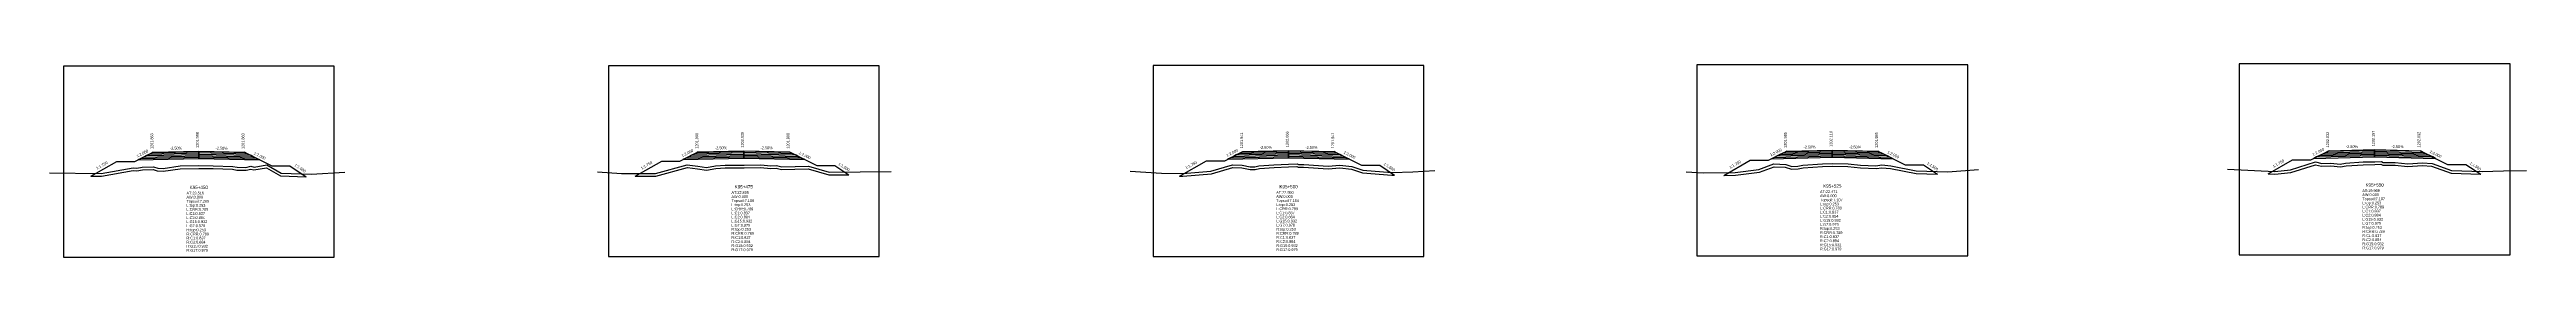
# Model space of a CAD drawing. Extents: x -7 to 78429, y 1189 to 1262.
# Drawn here: x 23838.9 to 24110.5, y 1190.3 to 1211.6 of the extents above; entities that cross this region are included whole.
import ezdxf
from ezdxf.enums import TextEntityAlignment as Align

# ---------------------------------------------------------------- set-up
doc = ezdxf.new("R2010")
doc.units = 0

msp = doc.modelspace()

# ---------------------------------------------------------------- linework, layer by layer
at = {"layer": 'A4_BORDER', "color": 7}
for points in [[(23840.388, 1190.328), (23870.088, 1190.328), (23870.088, 1211.328), (23840.388, 1211.328), (23840.388, 1190.328)], [(23900.164, 1190.388), (23929.864, 1190.388), (23929.864, 1211.388), (23900.164, 1211.388), (23900.164, 1190.388)], [(23959.919, 1190.397), (23989.619, 1190.397), (23989.619, 1211.397), (23959.919, 1211.397), (23959.919, 1190.397)], [(24019.556, 1190.477), (24049.256, 1190.477), (24049.256, 1211.477), (24019.556, 1211.477), (24019.556, 1190.477)], [(24079.042, 1190.593), (24108.742, 1190.593), (24108.742, 1211.593), (24079.042, 1211.593), (24079.042, 1190.593)]]:
    msp.add_lwpolyline(points, dxfattribs=at)
at = {"layer": 'CLEAR_GROUND', "color": 8}
for points in [[(23843.405, 1199.244), (23844.55, 1199.227), (23848.055, 1199.852), (23848.452, 1199.816), (23849.047, 1199.932), (23850.237, 1199.972), (23850.682, 1199.826), (23851.339, 1199.795), (23853.21, 1200.058), (23855.246, 1200.098), (23856.82, 1200.091), (23858.925, 1200.013), (23859.403, 1199.91), (23860.441, 1199.9), (23860.942, 1200.012), (23861.293, 1199.917), (23862.658, 1200.153), (23864.189, 1199.256), (23867.016, 1199.178)], [(23903.105, 1199.238), (23905.354, 1199.237), (23908.834, 1200.177), (23909.942, 1200.048), (23910.923, 1199.904), (23911.957, 1200.073), (23912.99, 1200.165), (23915.043, 1200.157), (23916.861, 1200.186), (23917.989, 1200.089), (23918.564, 1200.103), (23919.164, 1199.963), (23922.059, 1200.049), (23924.338, 1199.375), (23926.52, 1199.396)], [(23962.805, 1199.247), (23963.186, 1199.246), (23966.308, 1199.49), (23968.645, 1200.173), (23969.645, 1200.153), (23970.545, 1199.965), (23971.116, 1199.982), (23971.568, 1200.085), (23973.184, 1200.198), (23974.778, 1200.249), (23975.671, 1200.287), (23975.804, 1200.236), (23976.415, 1200.226), (23979.12, 1200.035), (23980.373, 1200.161), (23981.656, 1200.023), (23982.87, 1199.617), (23986.088, 1199.346), (23986.4, 1199.353)], [(24022.505, 1199.327), (24023.786, 1199.343), (24026.422, 1199.695), (24028.037, 1200.275), (24029.24, 1200.232), (24029.939, 1200.009), (24030.652, 1200.049), (24031.22, 1200.165), (24033.335, 1200.3), (24034.417, 1200.338), (24036.114, 1200.305), (24037.496, 1200.16), (24039.211, 1200.09), (24039.833, 1200.166), (24040.784, 1200.076), (24043.589, 1199.524), (24045.943, 1199.461)], [(24082.205, 1199.496), (24082.954, 1199.463), (24084.713, 1199.633), (24087.398, 1200.494), (24088.051, 1200.323), (24089.093, 1200.361), (24090.13, 1200.248), (24090.755, 1200.381), (24092.627, 1200.501), (24093.911, 1200.508), (24094.58, 1200.54), (24094.774, 1200.454), (24096.13, 1200.437), (24097.51, 1200.297), (24099.129, 1200.397), (24100.139, 1200.348), (24102.272, 1199.555), (24105.526, 1199.443)]]:
    msp.add_lwpolyline(points, dxfattribs=at)
at = {"layer": 'DESIGN_ROAD_TRIMMED', "color": 1}
for points in [[(23843.405, 1199.244), (23846.238, 1200.863), (23848.238, 1200.863), (23850.238, 1201.863), (23850.238, 1201.863), (23850.133, 1201.81), (23850.133, 1201.81), (23849.817, 1201.652), (23849.817, 1201.652), (23849.501, 1201.495), (23849.501, 1201.495), (23849.185, 1201.337), (23849.185, 1201.337), (23848.87, 1201.179), (23848.87, 1201.179), (23848.554, 1201.021), (23855.238, 1201.188), (23855.238, 1201.338), (23855.238, 1201.338), (23855.238, 1201.488), (23855.238, 1201.488), (23855.238, 1201.638), (23855.238, 1201.638), (23855.238, 1201.788), (23855.238, 1201.788), (23855.238, 1201.938), (23855.238, 1201.938), (23855.238, 1201.988), (23855.238, 1201.988), (23855.238, 1201.988), (23855.238, 1201.988), (23855.238, 1201.988), (23855.238, 1201.938), (23855.238, 1201.938), (23855.238, 1201.788), (23855.238, 1201.788), (23855.238, 1201.638), (23855.238, 1201.638), (23855.238, 1201.488), (23855.238, 1201.488), (23855.238, 1201.338), (23855.238, 1201.338), (23855.238, 1201.188), (23861.922, 1201.021), (23861.607, 1201.179), (23861.607, 1201.179), (23861.291, 1201.337), (23861.291, 1201.337), (23860.975, 1201.495), (23860.975, 1201.495), (23860.659, 1201.652), (23860.659, 1201.652), (23860.343, 1201.81), (23860.343, 1201.81), (23860.238, 1201.863), (23860.238, 1201.863), (23863.238, 1200.363), (23865.238, 1200.363), (23867.016, 1199.178)], [(23903.105, 1199.238), (23906.014, 1200.9), (23908.014, 1200.9), (23910.014, 1201.9), (23910.014, 1201.9), (23909.909, 1201.847), (23909.909, 1201.847), (23909.593, 1201.689), (23909.593, 1201.689), (23909.277, 1201.532), (23909.277, 1201.532), (23908.961, 1201.374), (23908.961, 1201.374), (23908.646, 1201.216), (23908.646, 1201.216), (23908.33, 1201.058), (23915.014, 1201.225), (23915.014, 1201.375), (23915.014, 1201.375), (23915.014, 1201.525), (23915.014, 1201.525), (23915.014, 1201.675), (23915.014, 1201.675), (23915.014, 1201.825), (23915.014, 1201.825), (23915.014, 1201.975), (23915.014, 1201.975), (23915.014, 1202.025), (23915.014, 1202.025), (23915.014, 1202.025), (23915.014, 1202.025), (23915.014, 1202.025), (23915.014, 1201.975), (23915.014, 1201.975), (23915.014, 1201.825), (23915.014, 1201.825), (23915.014, 1201.675), (23915.014, 1201.675), (23915.014, 1201.525), (23915.014, 1201.525), (23915.014, 1201.375), (23915.014, 1201.375), (23915.014, 1201.225), (23921.698, 1201.058), (23921.383, 1201.216), (23921.383, 1201.216), (23921.067, 1201.374), (23921.067, 1201.374), (23920.751, 1201.532), (23920.751, 1201.532), (23920.435, 1201.689), (23920.435, 1201.689), (23920.119, 1201.847), (23920.119, 1201.847), (23920.014, 1201.9), (23920.014, 1201.9), (23923.014, 1200.4), (23925.014, 1200.4), (23926.52, 1199.396)], [(23962.805, 1199.247), (23965.769, 1200.941), (23967.769, 1200.941), (23969.769, 1201.941), (23969.769, 1201.941), (23969.663, 1201.888), (23969.663, 1201.888), (23969.348, 1201.73), (23969.348, 1201.73), (23969.032, 1201.573), (23969.032, 1201.573), (23968.716, 1201.415), (23968.716, 1201.415), (23968.4, 1201.257), (23968.4, 1201.257), (23968.084, 1201.099), (23974.769, 1201.266), (23974.769, 1201.416), (23974.769, 1201.416), (23974.769, 1201.566), (23974.769, 1201.566), (23974.769, 1201.716), (23974.769, 1201.716), (23974.769, 1201.866), (23974.769, 1201.866), (23974.769, 1202.016), (23974.769, 1202.016), (23974.769, 1202.066), (23974.769, 1202.066), (23974.769, 1202.066), (23974.769, 1202.066), (23974.769, 1202.066), (23974.769, 1202.016), (23974.769, 1202.016), (23974.769, 1201.866), (23974.769, 1201.866), (23974.769, 1201.716), (23974.769, 1201.716), (23974.769, 1201.566), (23974.769, 1201.566), (23974.769, 1201.416), (23974.769, 1201.416), (23974.769, 1201.266), (23981.453, 1201.099), (23981.137, 1201.257), (23981.137, 1201.257), (23980.821, 1201.415), (23980.821, 1201.415), (23980.505, 1201.573), (23980.505, 1201.573), (23980.19, 1201.73), (23980.19, 1201.73), (23979.874, 1201.888), (23979.874, 1201.888), (23979.769, 1201.941), (23979.769, 1201.941), (23982.769, 1200.441), (23984.769, 1200.441), (23986.4, 1199.353)], [(24022.505, 1199.327), (24025.406, 1200.985), (24027.406, 1200.985), (24029.406, 1201.985), (24029.406, 1201.985), (24029.301, 1201.932), (24029.301, 1201.932), (24028.985, 1201.774), (24028.985, 1201.774), (24028.669, 1201.617), (24028.669, 1201.617), (24028.353, 1201.459), (24028.353, 1201.459), (24028.038, 1201.301), (24028.038, 1201.301), (24027.722, 1201.143), (24034.406, 1201.31), (24034.406, 1201.46), (24034.406, 1201.46), (24034.406, 1201.61), (24034.406, 1201.61), (24034.406, 1201.76), (24034.406, 1201.76), (24034.406, 1201.91), (24034.406, 1201.91), (24034.406, 1202.06), (24034.406, 1202.06), (24034.406, 1202.11), (24034.406, 1202.11), (24034.406, 1202.11), (24034.406, 1202.11), (24034.406, 1202.11), (24034.406, 1202.06), (24034.406, 1202.06), (24034.406, 1201.91), (24034.406, 1201.91), (24034.406, 1201.76), (24034.406, 1201.76), (24034.406, 1201.61), (24034.406, 1201.61), (24034.406, 1201.46), (24034.406, 1201.46), (24034.406, 1201.31), (24041.09, 1201.143), (24040.774, 1201.301), (24040.774, 1201.301), (24040.459, 1201.459), (24040.459, 1201.459), (24040.143, 1201.617), (24040.143, 1201.617), (24039.827, 1201.774), (24039.827, 1201.774), (24039.511, 1201.932), (24039.511, 1201.932), (24039.406, 1201.985), (24039.406, 1201.985), (24042.406, 1200.485), (24044.406, 1200.485), (24045.943, 1199.461)], [(24082.205, 1199.496), (24084.892, 1201.032), (24086.892, 1201.032), (24088.892, 1202.032), (24088.892, 1202.032), (24088.787, 1201.979), (24088.787, 1201.979), (24088.471, 1201.821), (24088.471, 1201.821), (24088.156, 1201.664), (24088.156, 1201.664), (24087.84, 1201.506), (24087.84, 1201.506), (24087.524, 1201.348), (24087.524, 1201.348), (24087.208, 1201.19), (24093.892, 1201.357), (24093.892, 1201.507), (24093.892, 1201.507), (24093.892, 1201.657), (24093.892, 1201.657), (24093.892, 1201.807), (24093.892, 1201.807), (24093.892, 1201.957), (24093.892, 1201.957), (24093.892, 1202.107), (24093.892, 1202.107), (24093.892, 1202.157), (24093.892, 1202.157), (24093.892, 1202.157), (24093.892, 1202.157), (24093.892, 1202.157), (24093.892, 1202.107), (24093.892, 1202.107), (24093.892, 1201.957), (24093.892, 1201.957), (24093.892, 1201.807), (24093.892, 1201.807), (24093.892, 1201.657), (24093.892, 1201.657), (24093.892, 1201.507), (24093.892, 1201.507), (24093.892, 1201.357), (24100.577, 1201.19), (24100.261, 1201.348), (24100.261, 1201.348), (24099.945, 1201.506), (24099.945, 1201.506), (24099.629, 1201.664), (24099.629, 1201.664), (24099.313, 1201.821), (24099.313, 1201.821), (24098.998, 1201.979), (24098.998, 1201.979), (24098.892, 1202.032), (24098.892, 1202.032), (24101.892, 1200.532), (24103.892, 1200.532), (24105.526, 1199.443)]]:
    msp.add_lwpolyline(points, dxfattribs=at)
at = {"layer": 'FINISHED_ROAD', "color": 2}
for points in [[(23846.238, 1200.863), (23848.238, 1200.863), (23850.238, 1201.863), (23850.238, 1201.863), (23855.238, 1201.988), (23860.238, 1201.863), (23860.238, 1201.863), (23863.238, 1200.363), (23865.238, 1200.363)], [(23906.014, 1200.9), (23908.014, 1200.9), (23910.014, 1201.9), (23910.014, 1201.9), (23915.014, 1202.025), (23920.014, 1201.9), (23920.014, 1201.9), (23923.014, 1200.4), (23925.014, 1200.4)], [(23965.769, 1200.941), (23967.769, 1200.941), (23969.769, 1201.941), (23969.769, 1201.941), (23974.769, 1202.066), (23979.769, 1201.941), (23979.769, 1201.941), (23982.769, 1200.441), (23984.769, 1200.441)], [(24025.406, 1200.985), (24027.406, 1200.985), (24029.406, 1201.985), (24029.406, 1201.985), (24034.406, 1202.11), (24039.406, 1201.985), (24039.406, 1201.985), (24042.406, 1200.485), (24044.406, 1200.485)], [(24084.892, 1201.032), (24086.892, 1201.032), (24088.892, 1202.032), (24088.892, 1202.032), (24093.892, 1202.157), (24098.892, 1202.032), (24098.892, 1202.032), (24101.892, 1200.532), (24103.892, 1200.532)]]:
    msp.add_lwpolyline(points, dxfattribs=at)
at = {"layer": 'LAYER_0', "color": 4}
for points in [[(23850.238, 1201.863), (23850.133, 1201.81), (23855.238, 1201.938), (23855.238, 1201.988)], [(23910.014, 1201.9), (23909.909, 1201.847), (23915.014, 1201.975), (23915.014, 1202.025)], [(23969.769, 1201.941), (23969.663, 1201.888), (23974.769, 1202.016), (23974.769, 1202.066)], [(24029.406, 1201.985), (24029.301, 1201.932), (24034.406, 1202.06), (24034.406, 1202.11)], [(24088.892, 1202.032), (24088.787, 1201.979), (24093.892, 1202.107), (24093.892, 1202.157)]]:
    msp.add_lwpolyline(points, dxfattribs=at)
at = {"layer": 'LAYER_1', "color": 4}
for points in [[(23850.133, 1201.81), (23849.817, 1201.652), (23855.238, 1201.788), (23855.238, 1201.938)], [(23909.909, 1201.847), (23909.593, 1201.689), (23915.014, 1201.825), (23915.014, 1201.975)], [(23969.663, 1201.888), (23969.348, 1201.73), (23974.769, 1201.866), (23974.769, 1202.016)], [(24029.301, 1201.932), (24028.985, 1201.774), (24034.406, 1201.91), (24034.406, 1202.06)], [(24088.787, 1201.979), (24088.471, 1201.821), (24093.892, 1201.957), (24093.892, 1202.107)]]:
    msp.add_lwpolyline(points, dxfattribs=at)
at = {"layer": 'LAYER_10', "color": 6}
for points in [[(23861.291, 1201.337), (23861.607, 1201.179), (23855.238, 1201.338), (23855.238, 1201.488)], [(23921.067, 1201.374), (23921.383, 1201.216), (23915.014, 1201.375), (23915.014, 1201.525)], [(23980.821, 1201.415), (23981.137, 1201.257), (23974.769, 1201.416), (23974.769, 1201.566)], [(24040.459, 1201.459), (24040.774, 1201.301), (24034.406, 1201.46), (24034.406, 1201.61)], [(24099.945, 1201.506), (24100.261, 1201.348), (24093.892, 1201.507), (24093.892, 1201.657)]]:
    msp.add_lwpolyline(points, dxfattribs=at)
at = {"layer": 'LAYER_11', "color": 6}
for points in [[(23861.607, 1201.179), (23861.922, 1201.021), (23855.238, 1201.188), (23855.238, 1201.338)], [(23921.383, 1201.216), (23921.698, 1201.058), (23915.014, 1201.225), (23915.014, 1201.375)], [(23981.137, 1201.257), (23981.453, 1201.099), (23974.769, 1201.266), (23974.769, 1201.416)], [(24040.774, 1201.301), (24041.09, 1201.143), (24034.406, 1201.31), (24034.406, 1201.46)], [(24100.261, 1201.348), (24100.577, 1201.19), (24093.892, 1201.357), (24093.892, 1201.507)]]:
    msp.add_lwpolyline(points, dxfattribs=at)
at = {"layer": 'LAYER_2', "color": 4}
for points in [[(23849.817, 1201.652), (23849.501, 1201.495), (23855.238, 1201.638), (23855.238, 1201.788)], [(23909.593, 1201.689), (23909.277, 1201.532), (23915.014, 1201.675), (23915.014, 1201.825)], [(23969.348, 1201.73), (23969.032, 1201.573), (23974.769, 1201.716), (23974.769, 1201.866)], [(24028.985, 1201.774), (24028.669, 1201.617), (24034.406, 1201.76), (24034.406, 1201.91)], [(24088.471, 1201.821), (24088.156, 1201.664), (24093.892, 1201.807), (24093.892, 1201.957)]]:
    msp.add_lwpolyline(points, dxfattribs=at)
at = {"layer": 'LAYER_3', "color": 4}
for points in [[(23849.501, 1201.495), (23849.185, 1201.337), (23855.238, 1201.488), (23855.238, 1201.638)], [(23909.277, 1201.532), (23908.961, 1201.374), (23915.014, 1201.525), (23915.014, 1201.675)], [(23969.032, 1201.573), (23968.716, 1201.415), (23974.769, 1201.566), (23974.769, 1201.716)], [(24028.669, 1201.617), (24028.353, 1201.459), (24034.406, 1201.61), (24034.406, 1201.76)], [(24088.156, 1201.664), (24087.84, 1201.506), (24093.892, 1201.657), (24093.892, 1201.807)]]:
    msp.add_lwpolyline(points, dxfattribs=at)
at = {"layer": 'LAYER_4', "color": 4}
for points in [[(23849.185, 1201.337), (23848.87, 1201.179), (23855.238, 1201.338), (23855.238, 1201.488)], [(23908.961, 1201.374), (23908.646, 1201.216), (23915.014, 1201.375), (23915.014, 1201.525)], [(23968.716, 1201.415), (23968.4, 1201.257), (23974.769, 1201.416), (23974.769, 1201.566)], [(24028.353, 1201.459), (24028.038, 1201.301), (24034.406, 1201.46), (24034.406, 1201.61)], [(24087.84, 1201.506), (24087.524, 1201.348), (24093.892, 1201.507), (24093.892, 1201.657)]]:
    msp.add_lwpolyline(points, dxfattribs=at)
at = {"layer": 'LAYER_5', "color": 4}
for points in [[(23848.87, 1201.179), (23848.554, 1201.021), (23855.238, 1201.188), (23855.238, 1201.338)], [(23908.646, 1201.216), (23908.33, 1201.058), (23915.014, 1201.225), (23915.014, 1201.375)], [(23968.4, 1201.257), (23968.084, 1201.099), (23974.769, 1201.266), (23974.769, 1201.416)], [(24028.038, 1201.301), (24027.722, 1201.143), (24034.406, 1201.31), (24034.406, 1201.46)], [(24087.524, 1201.348), (24087.208, 1201.19), (24093.892, 1201.357), (24093.892, 1201.507)]]:
    msp.add_lwpolyline(points, dxfattribs=at)
at = {"layer": 'LAYER_6', "color": 6}
for points in [[(23860.238, 1201.863), (23860.343, 1201.81), (23855.238, 1201.938), (23855.238, 1201.988)], [(23920.014, 1201.9), (23920.119, 1201.847), (23915.014, 1201.975), (23915.014, 1202.025)], [(23979.769, 1201.941), (23979.874, 1201.888), (23974.769, 1202.016), (23974.769, 1202.066)], [(24039.406, 1201.985), (24039.511, 1201.932), (24034.406, 1202.06), (24034.406, 1202.11)], [(24098.892, 1202.032), (24098.998, 1201.979), (24093.892, 1202.107), (24093.892, 1202.157)]]:
    msp.add_lwpolyline(points, dxfattribs=at)
at = {"layer": 'LAYER_7', "color": 6}
for points in [[(23860.343, 1201.81), (23860.659, 1201.652), (23855.238, 1201.788), (23855.238, 1201.938)], [(23920.119, 1201.847), (23920.435, 1201.689), (23915.014, 1201.825), (23915.014, 1201.975)], [(23979.874, 1201.888), (23980.19, 1201.73), (23974.769, 1201.866), (23974.769, 1202.016)], [(24039.511, 1201.932), (24039.827, 1201.774), (24034.406, 1201.91), (24034.406, 1202.06)], [(24098.998, 1201.979), (24099.313, 1201.821), (24093.892, 1201.957), (24093.892, 1202.107)]]:
    msp.add_lwpolyline(points, dxfattribs=at)
at = {"layer": 'LAYER_8', "color": 6}
for points in [[(23860.659, 1201.652), (23860.975, 1201.495), (23855.238, 1201.638), (23855.238, 1201.788)], [(23920.435, 1201.689), (23920.751, 1201.532), (23915.014, 1201.675), (23915.014, 1201.825)], [(23980.19, 1201.73), (23980.505, 1201.573), (23974.769, 1201.716), (23974.769, 1201.866)], [(24039.827, 1201.774), (24040.143, 1201.617), (24034.406, 1201.76), (24034.406, 1201.91)], [(24099.313, 1201.821), (24099.629, 1201.664), (24093.892, 1201.807), (24093.892, 1201.957)]]:
    msp.add_lwpolyline(points, dxfattribs=at)
at = {"layer": 'LAYER_9', "color": 6}
for points in [[(23860.975, 1201.495), (23861.291, 1201.337), (23855.238, 1201.488), (23855.238, 1201.638)], [(23920.751, 1201.532), (23921.067, 1201.374), (23915.014, 1201.525), (23915.014, 1201.675)], [(23980.505, 1201.573), (23980.821, 1201.415), (23974.769, 1201.566), (23974.769, 1201.716)], [(24040.143, 1201.617), (24040.459, 1201.459), (24034.406, 1201.61), (24034.406, 1201.76)], [(24099.629, 1201.664), (24099.945, 1201.506), (24093.892, 1201.657), (24093.892, 1201.807)]]:
    msp.add_lwpolyline(points, dxfattribs=at)
at = {"layer": 'NATURAL_GROUND', "color": 3}
for points in [[(24077.758, 1199.992), (24082.946, 1199.764), (24084.652, 1199.929), (24087.389, 1200.806), (24088.084, 1200.624), (24089.104, 1200.662), (24090.114, 1200.551), (24090.713, 1200.679), (24092.616, 1200.801), (24093.903, 1200.808), (24094.636, 1200.843), (24094.839, 1200.753), (24096.147, 1200.737), (24097.516, 1200.598), (24099.127, 1200.697), (24100.2, 1200.645), (24102.331, 1199.853), (24105.669, 1199.738), (24108.024, 1199.825), (24110.545, 1199.844)], [(23838.867, 1199.613), (23844.526, 1199.527), (23848.042, 1200.154), (23848.436, 1200.119), (23849.013, 1200.231), (23850.28, 1200.274), (23850.737, 1200.124), (23851.325, 1200.096), (23853.186, 1200.358), (23855.244, 1200.398), (23856.826, 1200.391), (23858.962, 1200.312), (23859.436, 1200.21), (23860.409, 1200.2), (23860.949, 1200.321), (23861.307, 1200.224), (23862.715, 1200.467), (23864.274, 1199.554), (23867.58, 1199.462), (23871.257, 1199.673)], [(23898.986, 1199.699), (23901.619, 1199.538), (23905.314, 1199.537), (23908.811, 1200.482), (23909.981, 1200.345), (23910.92, 1200.208), (23911.919, 1200.371), (23912.977, 1200.465), (23915.041, 1200.457), (23916.871, 1200.486), (23917.998, 1200.389), (23918.595, 1200.404), (23919.194, 1200.264), (23922.098, 1200.35), (23924.38, 1199.675), (23931.194, 1199.743)], [(23957.403, 1199.79), (23960.822, 1199.555), (23963.175, 1199.546), (23966.254, 1199.787), (23968.605, 1200.474), (23969.679, 1200.452), (23970.572, 1200.266), (23971.078, 1200.281), (23971.524, 1200.383), (23973.169, 1200.498), (23974.767, 1200.549), (23975.72, 1200.589), (23975.862, 1200.535), (23976.428, 1200.526), (23979.116, 1200.336), (23980.374, 1200.463), (23981.721, 1200.318), (23982.931, 1199.913), (23986.097, 1199.646), (23988.381, 1199.703), (23990.821, 1199.865)], [(24018.389, 1199.722), (24020.257, 1199.599), (24023.764, 1199.643), (24026.351, 1199.988), (24027.99, 1200.577), (24029.292, 1200.53), (24029.977, 1200.312), (24030.613, 1200.347), (24031.18, 1200.463), (24033.32, 1200.6), (24034.415, 1200.638), (24036.133, 1200.605), (24037.518, 1200.459), (24039.199, 1200.391), (24039.829, 1200.468), (24040.827, 1200.373), (24043.622, 1199.823), (24047.082, 1199.73), (24050.425, 1199.96)]]:
    msp.add_lwpolyline(points, dxfattribs=at)
at = {"layer": 'STRUCTURE_LEFT', "color": 4}
for points in [[(23850.238, 1201.863), (23850.133, 1201.81), (23850.133, 1201.81), (23849.817, 1201.652), (23849.817, 1201.652), (23849.501, 1201.495), (23849.501, 1201.495), (23849.185, 1201.337), (23849.185, 1201.337), (23848.87, 1201.179), (23848.87, 1201.179), (23848.554, 1201.021), (23855.238, 1201.188), (23855.238, 1201.338), (23855.238, 1201.338), (23855.238, 1201.488), (23855.238, 1201.488), (23855.238, 1201.638), (23855.238, 1201.638), (23855.238, 1201.788), (23855.238, 1201.788), (23855.238, 1201.938), (23855.238, 1201.938), (23855.238, 1201.988), (23855.238, 1201.988)], [(23910.014, 1201.9), (23909.909, 1201.847), (23909.909, 1201.847), (23909.593, 1201.689), (23909.593, 1201.689), (23909.277, 1201.532), (23909.277, 1201.532), (23908.961, 1201.374), (23908.961, 1201.374), (23908.646, 1201.216), (23908.646, 1201.216), (23908.33, 1201.058), (23915.014, 1201.225), (23915.014, 1201.375), (23915.014, 1201.375), (23915.014, 1201.525), (23915.014, 1201.525), (23915.014, 1201.675), (23915.014, 1201.675), (23915.014, 1201.825), (23915.014, 1201.825), (23915.014, 1201.975), (23915.014, 1201.975), (23915.014, 1202.025), (23915.014, 1202.025)], [(23969.769, 1201.941), (23969.663, 1201.888), (23969.663, 1201.888), (23969.348, 1201.73), (23969.348, 1201.73), (23969.032, 1201.573), (23969.032, 1201.573), (23968.716, 1201.415), (23968.716, 1201.415), (23968.4, 1201.257), (23968.4, 1201.257), (23968.084, 1201.099), (23974.769, 1201.266), (23974.769, 1201.416), (23974.769, 1201.416), (23974.769, 1201.566), (23974.769, 1201.566), (23974.769, 1201.716), (23974.769, 1201.716), (23974.769, 1201.866), (23974.769, 1201.866), (23974.769, 1202.016), (23974.769, 1202.016), (23974.769, 1202.066), (23974.769, 1202.066)], [(24029.406, 1201.985), (24029.301, 1201.932), (24029.301, 1201.932), (24028.985, 1201.774), (24028.985, 1201.774), (24028.669, 1201.617), (24028.669, 1201.617), (24028.353, 1201.459), (24028.353, 1201.459), (24028.038, 1201.301), (24028.038, 1201.301), (24027.722, 1201.143), (24034.406, 1201.31), (24034.406, 1201.46), (24034.406, 1201.46), (24034.406, 1201.61), (24034.406, 1201.61), (24034.406, 1201.76), (24034.406, 1201.76), (24034.406, 1201.91), (24034.406, 1201.91), (24034.406, 1202.06), (24034.406, 1202.06), (24034.406, 1202.11), (24034.406, 1202.11)], [(24088.892, 1202.032), (24088.787, 1201.979), (24088.787, 1201.979), (24088.471, 1201.821), (24088.471, 1201.821), (24088.156, 1201.664), (24088.156, 1201.664), (24087.84, 1201.506), (24087.84, 1201.506), (24087.524, 1201.348), (24087.524, 1201.348), (24087.208, 1201.19), (24093.892, 1201.357), (24093.892, 1201.507), (24093.892, 1201.507), (24093.892, 1201.657), (24093.892, 1201.657), (24093.892, 1201.807), (24093.892, 1201.807), (24093.892, 1201.957), (24093.892, 1201.957), (24093.892, 1202.107), (24093.892, 1202.107), (24093.892, 1202.157), (24093.892, 1202.157)]]:
    msp.add_lwpolyline(points, dxfattribs=at)
at = {"layer": 'STRUCTURE_RIGHT', "color": 6}
for points in [[(23855.238, 1201.988), (23855.238, 1201.988), (23855.238, 1201.938), (23855.238, 1201.938), (23855.238, 1201.788), (23855.238, 1201.788), (23855.238, 1201.638), (23855.238, 1201.638), (23855.238, 1201.488), (23855.238, 1201.488), (23855.238, 1201.338), (23855.238, 1201.338), (23855.238, 1201.188), (23861.922, 1201.021), (23861.607, 1201.179), (23861.607, 1201.179), (23861.291, 1201.337), (23861.291, 1201.337), (23860.975, 1201.495), (23860.975, 1201.495), (23860.659, 1201.652), (23860.659, 1201.652), (23860.343, 1201.81), (23860.343, 1201.81), (23860.238, 1201.863)], [(23915.014, 1202.025), (23915.014, 1202.025), (23915.014, 1201.975), (23915.014, 1201.975), (23915.014, 1201.825), (23915.014, 1201.825), (23915.014, 1201.675), (23915.014, 1201.675), (23915.014, 1201.525), (23915.014, 1201.525), (23915.014, 1201.375), (23915.014, 1201.375), (23915.014, 1201.225), (23921.698, 1201.058), (23921.383, 1201.216), (23921.383, 1201.216), (23921.067, 1201.374), (23921.067, 1201.374), (23920.751, 1201.532), (23920.751, 1201.532), (23920.435, 1201.689), (23920.435, 1201.689), (23920.119, 1201.847), (23920.119, 1201.847), (23920.014, 1201.9)], [(23974.769, 1202.066), (23974.769, 1202.066), (23974.769, 1202.016), (23974.769, 1202.016), (23974.769, 1201.866), (23974.769, 1201.866), (23974.769, 1201.716), (23974.769, 1201.716), (23974.769, 1201.566), (23974.769, 1201.566), (23974.769, 1201.416), (23974.769, 1201.416), (23974.769, 1201.266), (23981.453, 1201.099), (23981.137, 1201.257), (23981.137, 1201.257), (23980.821, 1201.415), (23980.821, 1201.415), (23980.505, 1201.573), (23980.505, 1201.573), (23980.19, 1201.73), (23980.19, 1201.73), (23979.874, 1201.888), (23979.874, 1201.888), (23979.769, 1201.941)], [(24034.406, 1202.11), (24034.406, 1202.11), (24034.406, 1202.06), (24034.406, 1202.06), (24034.406, 1201.91), (24034.406, 1201.91), (24034.406, 1201.76), (24034.406, 1201.76), (24034.406, 1201.61), (24034.406, 1201.61), (24034.406, 1201.46), (24034.406, 1201.46), (24034.406, 1201.31), (24041.09, 1201.143), (24040.774, 1201.301), (24040.774, 1201.301), (24040.459, 1201.459), (24040.459, 1201.459), (24040.143, 1201.617), (24040.143, 1201.617), (24039.827, 1201.774), (24039.827, 1201.774), (24039.511, 1201.932), (24039.511, 1201.932), (24039.406, 1201.985)], [(24093.892, 1202.157), (24093.892, 1202.157), (24093.892, 1202.107), (24093.892, 1202.107), (24093.892, 1201.957), (24093.892, 1201.957), (24093.892, 1201.807), (24093.892, 1201.807), (24093.892, 1201.657), (24093.892, 1201.657), (24093.892, 1201.507), (24093.892, 1201.507), (24093.892, 1201.357), (24100.577, 1201.19), (24100.261, 1201.348), (24100.261, 1201.348), (24099.945, 1201.506), (24099.945, 1201.506), (24099.629, 1201.664), (24099.629, 1201.664), (24099.313, 1201.821), (24099.313, 1201.821), (24098.998, 1201.979), (24098.998, 1201.979), (24098.892, 1202.032)]]:
    msp.add_lwpolyline(points, dxfattribs=at)

# ---------------------------------------------------------------- texts
at = {"layer": 'INFO_TEXT'}
for s, p in [('AT:23.516', (23853.888, 1197.228)), ('AW:0.000', (23853.888, 1196.778)), ('Topsoil:7.209', (23853.888, 1196.328)), ('L:top:0.253', (23853.888, 1195.878)), ('L:CRR:0.789', (23853.888, 1195.428)), ('AT:22.805', (23913.664, 1197.288)), ('AW:0.000', (23913.664, 1196.838)), ('Topsoil:7.109', (23913.664, 1196.388)), ('L:top:0.253', (23913.664, 1195.938)), ('L:CRR:0.789', (23913.664, 1195.488)), ('AT:22.950', (23973.419, 1197.297)), ('AW:0.000', (23973.419, 1196.847)), ('Topsoil:7.154', (23973.419, 1196.397)), ('L:top:0.253', (23973.419, 1195.947)), ('L:CRR:0.789', (23973.419, 1195.497)), ('AT:22.471', (24033.056, 1197.377)), ('AW:0.000', (24033.056, 1196.927)), ('Topsoil:7.107', (24033.056, 1196.477)), ('L:top:0.253', (24033.056, 1196.027)), ('L:CRR:0.789', (24033.056, 1195.577)), ('L:C1:0.837', (24033.056, 1195.127)), ('AT:19.969', (24092.542, 1197.493)), ('AW:0.000', (24092.542, 1197.043)), ('Topsoil:7.107', (24092.542, 1196.593)), ('L:top:0.253', (24092.542, 1196.143)), ('L:CRR:0.789', (24092.542, 1195.693)), ('L:C1:0.837', (24092.542, 1195.243)), ('L:C1:0.837', (23853.888, 1194.978)), ('L:C2:0.884', (23853.888, 1194.528)), ('L:G15:0.932', (23853.888, 1194.078)), ('L:G7:0.979', (23853.888, 1193.628)), ('R:top:0.253', (23853.888, 1193.178)), ('R:CRR:0.789', (23853.888, 1192.728)), ('L:C1:0.837', (23913.664, 1195.038)), ('L:C2:0.884', (23913.664, 1194.588)), ('L:G15:0.932', (23913.664, 1194.138)), ('L:G7:0.979', (23913.664, 1193.688)), ('R:top:0.253', (23913.664, 1193.238)), ('R:CRR:0.789', (23913.664, 1192.788)), ('L:C1:0.837', (23973.419, 1195.047)), ('L:C2:0.884', (23973.419, 1194.597)), ('L:G15:0.932', (23973.419, 1194.147)), ('L:G7:0.979', (23973.419, 1193.697)), ('R:top:0.253', (23973.419, 1193.247)), ('R:CRR:0.789', (23973.419, 1192.797)), ('L:C2:0.884', (24033.056, 1194.677)), ('L:G15:0.932', (24033.056, 1194.227)), ('L:G7:0.979', (24033.056, 1193.777)), ('R:top:0.253', (24033.056, 1193.327)), ('R:CRR:0.789', (24033.056, 1192.877)), ('R:C1:0.837', (24033.056, 1192.427)), ('L:C2:0.884', (24092.542, 1194.793)), ('L:G15:0.932', (24092.542, 1194.343)), ('L:G7:0.979', (24092.542, 1193.893)), ('R:top:0.253', (24092.542, 1193.443)), ('R:CRR:0.789', (24092.542, 1192.993)), ('R:C1:0.837', (24092.542, 1192.543)), ('R:C1:0.837', (23853.888, 1192.278)), ('R:C2:0.884', (23853.888, 1191.828)), ('R:G15:0.932', (23853.888, 1191.378)), ('R:G17:0.979', (23853.888, 1190.928)), ('R:C1:0.837', (23913.664, 1192.338)), ('R:C2:0.884', (23913.664, 1191.888)), ('R:G15:0.932', (23913.664, 1191.438)), ('R:G17:0.979', (23913.664, 1190.988)), ('R:C1:0.837', (23973.419, 1192.347)), ('R:C2:0.884', (23973.419, 1191.897)), ('R:G15:0.932', (23973.419, 1191.447)), ('R:G17:0.979', (23973.419, 1190.997)), ('R:C2:0.884', (24033.056, 1191.977)), ('R:G15:0.932', (24033.056, 1191.527)), ('R:G17:0.979', (24033.056, 1191.077)), ('R:C2:0.884', (24092.542, 1192.093)), ('R:G15:0.932', (24092.542, 1191.643)), ('R:G17:0.979', (24092.542, 1191.193))]:
    msp.add_text(s, height=0.3, dxfattribs=at).set_placement(p)
at = {"layer": 'LEFT_TEXT_H'}
for s, p in [('1201.863', (23850.238, 1202.223)), ('1201.900', (23910.014, 1202.26)), ('1201.941', (23969.769, 1202.301)), ('1201.985', (24029.406, 1202.345)), ('1202.032', (24088.892, 1202.392))]:
    msp.add_text(s, height=0.3, rotation=90, dxfattribs=at).set_placement(p)
at = {"layer": 'POINT_TEXT_H'}
for s, p in [('1201.988', (23855.238, 1202.348)), ('1202.025', (23915.014, 1202.385)), ('1202.066', (23974.769, 1202.426)), ('1202.110', (24034.406, 1202.47)), ('1202.157', (24093.892, 1202.517))]:
    msp.add_text(s, height=0.3, rotation=90, dxfattribs=at).set_placement(p)
at = {"layer": 'RIGHT_TEXT_H'}
for s, p in [('1201.863', (23860.238, 1202.223)), ('1201.900', (23920.014, 1202.26)), ('1201.941', (23979.769, 1202.301)), ('1201.985', (24039.406, 1202.345)), ('1202.032', (24098.892, 1202.392))]:
    msp.add_text(s, height=0.3, rotation=90, dxfattribs=at).set_placement(p)
at = {"layer": 'SLOPE_left'}
for s, rotation, p in [('1:1.750', 29.745, (23844.732, 1200.21)), ('1:2.000', 26.565, (23849.158, 1201.524)), ('1:1.750', 29.745, (23904.47, 1200.225)), ('1:2.000', 26.565, (23908.934, 1201.561)), ('1:1.750', 29.745, (23964.197, 1200.25)), ('1:2.000', 26.565, (23968.688, 1201.602)), ('1:1.750', 29.745, (24023.866, 1200.312)), ('1:2.000', 26.565, (24028.326, 1201.646)), ('1:1.750', 29.745, (24083.459, 1200.42)), ('1:2.000', 26.565, (24087.812, 1201.693))]:
    msp.add_text(s, height=0.3, rotation=rotation, dxfattribs=at).set_placement(p, align=Align.BOTTOM_CENTER)
at = {"layer": 'SLOPE_right'}
for s, rotation, p in [('1:2.000', -26.565, (23861.819, 1201.274)), ('1:2.000', -26.565, (23921.595, 1201.311)), ('1:2.000', -26.565, (23981.349, 1201.352)), ('1:2.000', -26.565, (24040.987, 1201.396)), ('1:2.000', -26.565, (24100.473, 1201.443)), ('1:1.500', -33.69, (23866.227, 1199.92)), ('1:1.500', -33.69, (23925.867, 1200.048)), ('1:1.500', -33.69, (23985.684, 1200.047)), ('1:1.500', -33.69, (24045.274, 1200.123)), ('1:1.500', -33.69, (24104.809, 1200.137))]:
    msp.add_text(s, height=0.3, rotation=rotation, dxfattribs=at).set_placement(p, align=Align.BOTTOM_CENTER)
at = {"layer": 'SLOPE_TEXT'}
for p in [(23852.738, 1202.166), (23857.738, 1202.166), (23912.514, 1202.203), (23917.514, 1202.203), (23972.269, 1202.244), (23977.269, 1202.244), (24031.906, 1202.287), (24036.906, 1202.287), (24091.392, 1202.334), (24096.392, 1202.334)]:
    msp.add_text('-2.50%', height=0.3, dxfattribs=at).set_placement(p, align=Align.CENTER)
at = {"layer": 'STATION_TITLE'}
for s, p in [('K95+450', (23855.238, 1197.828)), ('K95+475', (23915.014, 1197.888)), ('K95+500', (23974.769, 1197.897)), ('K95+525', (24034.406, 1197.977)), ('K95+550', (24093.892, 1198.093))]:
    msp.add_text(s, height=0.36, dxfattribs=at).set_placement(p, align=Align.CENTER)

doc.saveas('drawing.dxf')
